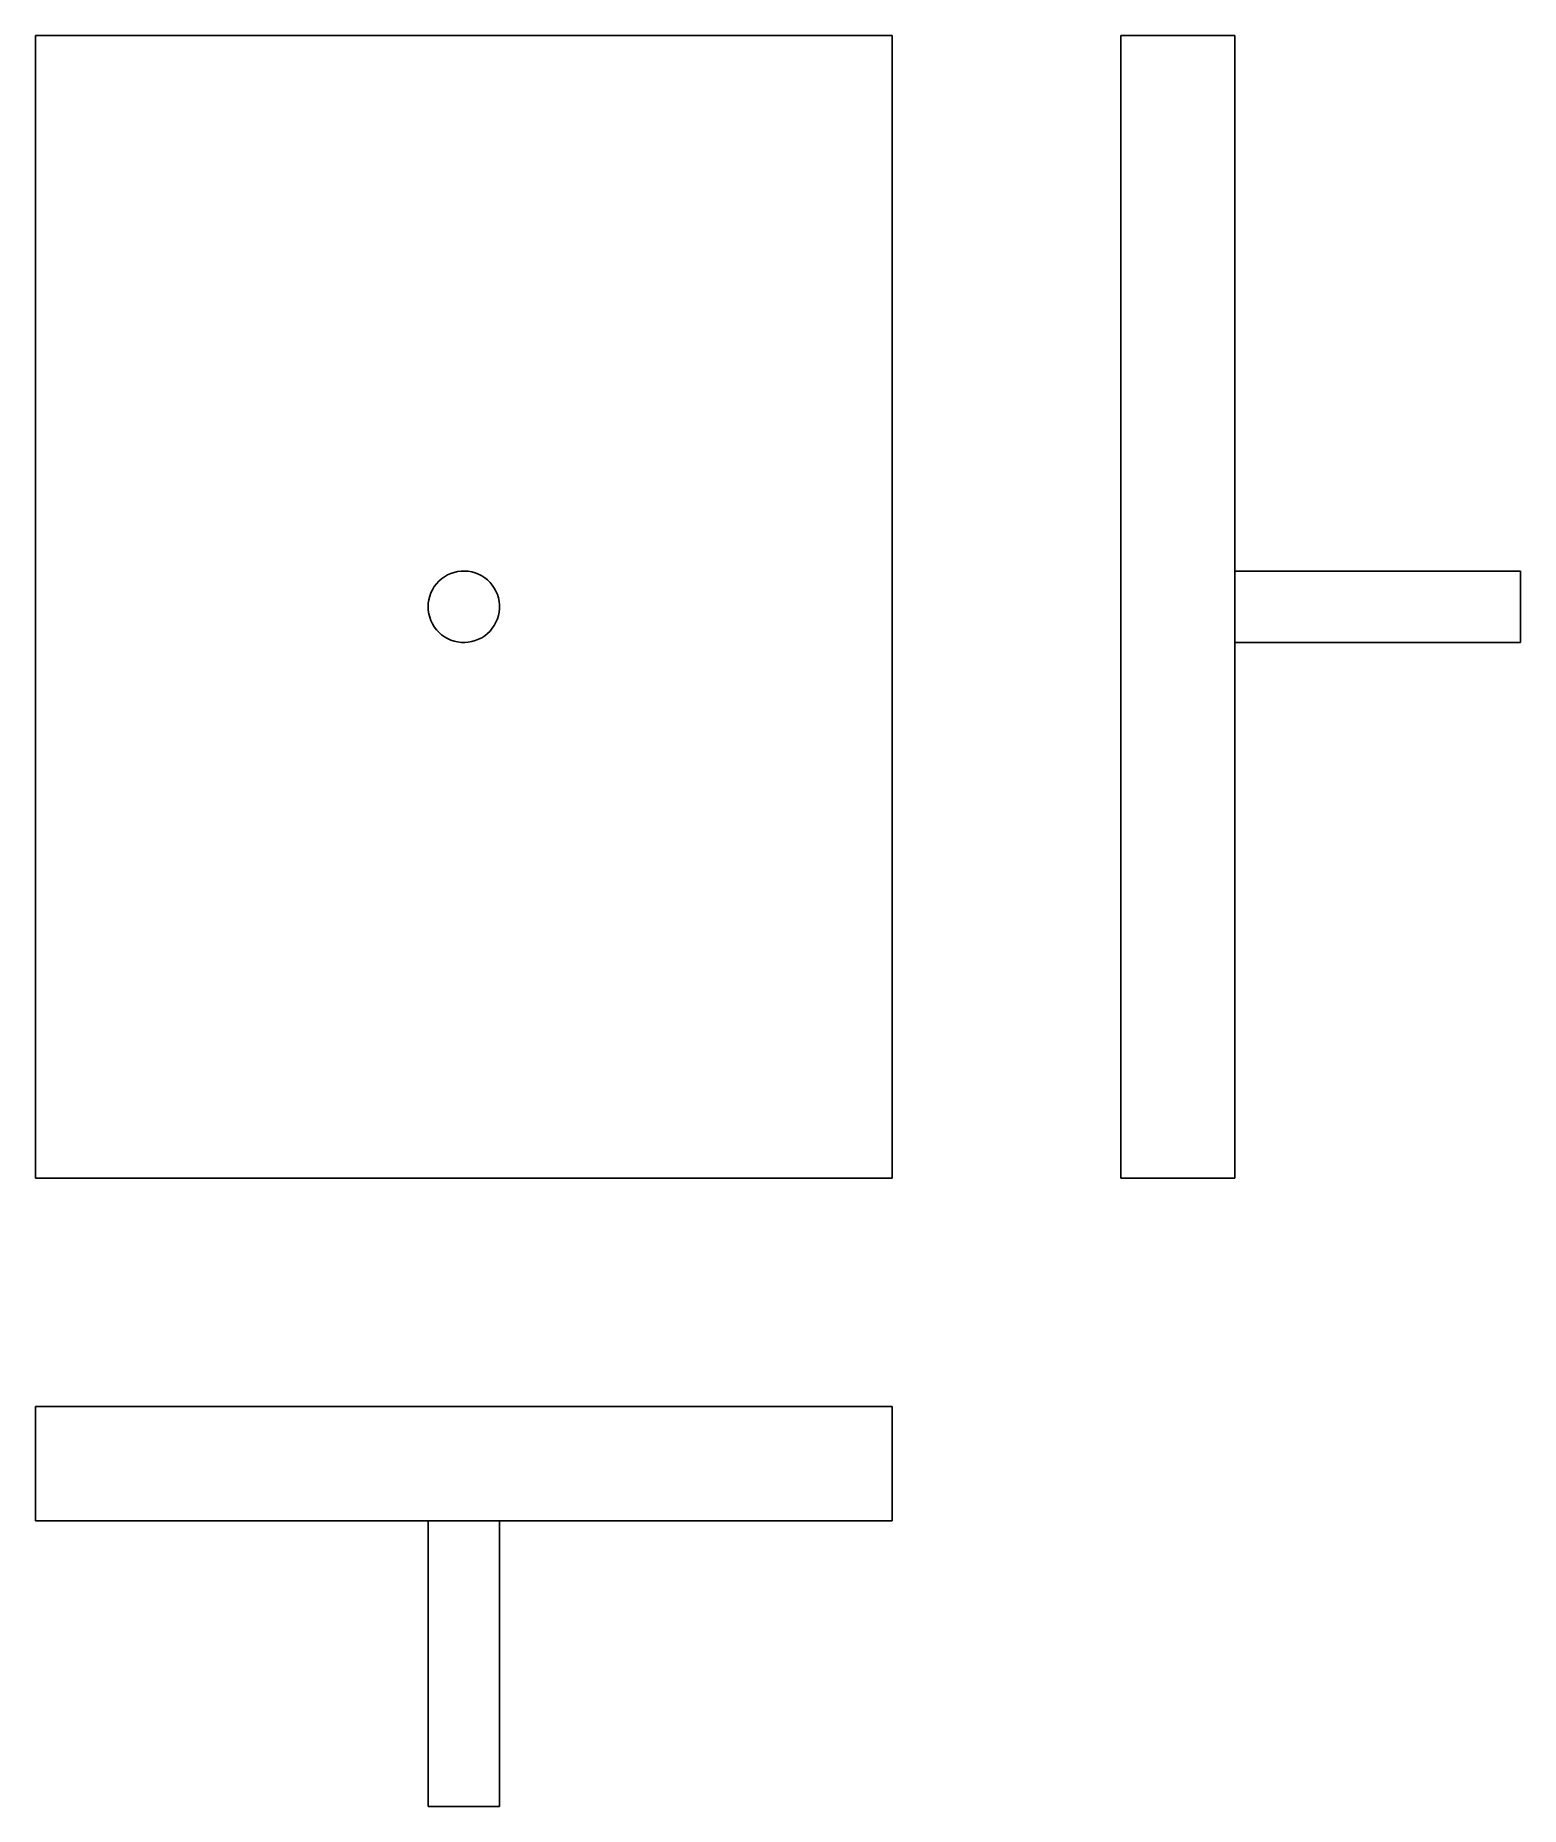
# Model space of a CAD drawing. Extents: x 0 to 1.95, y 0 to 2.33.
import ezdxf

# ---------------------------------------------------------------- set-up
doc = ezdxf.new("R2010")
doc.units = 0
doc.linetypes.add('HIDDEN', pattern=[0.075, 0.050025, -0.024975])
for name, color, linetype in [('FRONT', 7, 'CONTINUOUS'), ('FRONT_HID', 7, 'HIDDEN'), ('LEFT', 7, 'CONTINUOUS'), ('LEFT_HID', 7, 'HIDDEN'), ('TOP', 7, 'CONTINUOUS'), ('TOP_HID', 7, 'HIDDEN')]:
    doc.layers.add(name, color=color, linetype=linetype)

msp = doc.modelspace()

# ---------------------------------------------------------------- linework, layer by layer
at = {"layer": 'FRONT'}
for p, q in [((1.125, 2.325), (0, 2.325)), ((0, 2.325), (0, 0.825)), ((1.125, 0.825), (1.125, 2.325)), ((0, 0.825), (1.125, 0.825))]:
    msp.add_line(p, q, dxfattribs=at)
at = {"layer": 'FRONT_HID', "linetype": 'HIDDEN'}
for p, q in [((0.526592, 1.605131), (0.52377, 1.601406)), ((0.526592, 1.605131), (0.52377, 1.601406)), ((0.52977, 1.608556), (0.526592, 1.605131)), ((0.52977, 1.608556), (0.526592, 1.605131)), ((0.533274, 1.611648), (0.52977, 1.608556)), ((0.533274, 1.611648), (0.52977, 1.608556)), ((0.537068, 1.614376), (0.533274, 1.611648)), ((0.537068, 1.614376), (0.533274, 1.611648)), ((0.541115, 1.616713), (0.537068, 1.614376)), ((0.541115, 1.616713), (0.537068, 1.614376)), ((0.545375, 1.618635), (0.541115, 1.616713)), ((0.545375, 1.618635), (0.541115, 1.616713)), ((0.549804, 1.620123), (0.545375, 1.618635)), ((0.549804, 1.620123), (0.545375, 1.618635)), ((0.55436, 1.621163), (0.549804, 1.620123)), ((0.55436, 1.621163), (0.549804, 1.620123)), ((0.558997, 1.621744), (0.55436, 1.621163)), ((0.558997, 1.621744), (0.55436, 1.621163)), ((0.563669, 1.62186), (0.558997, 1.621744)), ((0.563669, 1.62186), (0.558997, 1.621744)), ((0.568329, 1.621511), (0.563669, 1.62186)), ((0.568329, 1.621511), (0.563669, 1.62186)), ((0.572931, 1.6207), (0.568329, 1.621511)), ((0.572931, 1.6207), (0.568329, 1.621511)), ((0.577429, 1.619434), (0.572931, 1.6207)), ((0.577429, 1.619434), (0.572931, 1.6207)), ((0.581779, 1.617727), (0.577429, 1.619434)), ((0.581779, 1.617727), (0.577429, 1.619434)), ((0.585938, 1.615595), (0.581779, 1.617727)), ((0.585938, 1.615595), (0.581779, 1.617727)), ((0.589863, 1.61306), (0.585938, 1.615595)), ((0.589863, 1.61306), (0.585938, 1.615595)), ((0.593517, 1.610146), (0.589863, 1.61306)), ((0.593517, 1.610146), (0.589863, 1.61306)), ((0.596862, 1.606883), (0.593517, 1.610146)), ((0.596862, 1.606883), (0.593517, 1.610146)), ((0.599866, 1.603303), (0.596862, 1.606883)), ((0.599866, 1.603303), (0.596862, 1.606883)), ((0.516554, 1.584288), (0.515858, 1.579667)), ((0.516554, 1.584288), (0.515858, 1.579667)), ((0.517708, 1.588817), (0.516554, 1.584288)), ((0.517708, 1.588817), (0.516554, 1.584288)), ((0.519306, 1.593208), (0.517708, 1.588817)), ((0.519306, 1.593208), (0.517708, 1.588817)), ((0.521333, 1.597418), (0.519306, 1.593208)), ((0.521333, 1.597418), (0.519306, 1.593208)), ((0.52377, 1.601406), (0.521333, 1.597418)), ((0.52377, 1.601406), (0.521333, 1.597418)), ((0.602498, 1.599442), (0.599866, 1.603303)), ((0.602498, 1.599442), (0.599866, 1.603303)), ((0.604733, 1.595338), (0.602498, 1.599442)), ((0.604733, 1.595338), (0.602498, 1.599442)), ((0.606548, 1.591032), (0.604733, 1.595338)), ((0.606548, 1.591032), (0.604733, 1.595338)), ((0.607925, 1.586567), (0.606548, 1.591032)), ((0.607925, 1.586567), (0.606548, 1.591032)), ((0.608851, 1.581986), (0.607925, 1.586567)), ((0.608851, 1.581986), (0.607925, 1.586567)), ((0.609317, 1.577337), (0.608851, 1.581986)), ((0.609317, 1.577337), (0.608851, 1.581986)), ((0.515858, 1.579667), (0.515625, 1.575)), ((0.515858, 1.579667), (0.515625, 1.575)), ((0.515625, 1.575), (0.515858, 1.570333)), ((0.515625, 1.575), (0.515858, 1.570333)), ((0.515858, 1.570333), (0.516554, 1.565712)), ((0.515858, 1.570333), (0.516554, 1.565712)), ((0.516554, 1.565712), (0.517708, 1.561183)), ((0.516554, 1.565712), (0.517708, 1.561183)), ((0.517708, 1.561183), (0.519306, 1.556792)), ((0.517708, 1.561183), (0.519306, 1.556792)), ((0.604733, 1.554662), (0.606548, 1.558968)), ((0.604733, 1.554662), (0.606548, 1.558968)), ((0.606548, 1.558968), (0.607925, 1.563433)), ((0.606548, 1.558968), (0.607925, 1.563433)), ((0.607925, 1.563433), (0.608851, 1.568014)), ((0.607925, 1.563433), (0.608851, 1.568014)), ((0.608851, 1.568014), (0.609317, 1.572663)), ((0.608851, 1.568014), (0.609317, 1.572663)), ((0.609317, 1.572663), (0.609317, 1.577337)), ((0.609317, 1.572663), (0.609317, 1.577337)), ((0.519306, 1.556792), (0.521333, 1.552582)), ((0.519306, 1.556792), (0.521333, 1.552582)), ((0.521333, 1.552582), (0.52377, 1.548594)), ((0.521333, 1.552582), (0.52377, 1.548594)), ((0.52377, 1.548594), (0.526592, 1.544869)), ((0.52377, 1.548594), (0.526592, 1.544869)), ((0.526592, 1.544869), (0.52977, 1.541444)), ((0.526592, 1.544869), (0.52977, 1.541444)), ((0.52977, 1.541444), (0.533274, 1.538352)), ((0.52977, 1.541444), (0.533274, 1.538352)), ((0.533274, 1.538352), (0.537068, 1.535624)), ((0.533274, 1.538352), (0.537068, 1.535624)), ((0.537068, 1.535624), (0.541115, 1.533287)), ((0.537068, 1.535624), (0.541115, 1.533287)), ((0.585938, 1.534405), (0.589863, 1.53694)), ((0.585938, 1.534405), (0.589863, 1.53694)), ((0.589863, 1.53694), (0.593517, 1.539854)), ((0.589863, 1.53694), (0.593517, 1.539854)), ((0.593517, 1.539854), (0.596862, 1.543117)), ((0.593517, 1.539854), (0.596862, 1.543117)), ((0.596862, 1.543117), (0.599866, 1.546697)), ((0.596862, 1.543117), (0.599866, 1.546697)), ((0.599866, 1.546697), (0.602498, 1.550558)), ((0.599866, 1.546697), (0.602498, 1.550558)), ((0.602498, 1.550558), (0.604733, 1.554662)), ((0.602498, 1.550558), (0.604733, 1.554662)), ((0.541115, 1.533287), (0.545375, 1.531365)), ((0.541115, 1.533287), (0.545375, 1.531365)), ((0.545375, 1.531365), (0.549804, 1.529877)), ((0.545375, 1.531365), (0.549804, 1.529877)), ((0.549804, 1.529877), (0.55436, 1.528837)), ((0.549804, 1.529877), (0.55436, 1.528837)), ((0.55436, 1.528837), (0.558997, 1.528256)), ((0.55436, 1.528837), (0.558997, 1.528256)), ((0.558997, 1.528256), (0.563669, 1.52814)), ((0.558997, 1.528256), (0.563669, 1.52814)), ((0.563669, 1.52814), (0.568329, 1.528489)), ((0.563669, 1.52814), (0.568329, 1.528489)), ((0.568329, 1.528489), (0.572931, 1.5293)), ((0.568329, 1.528489), (0.572931, 1.5293)), ((0.572931, 1.5293), (0.577429, 1.530566)), ((0.572931, 1.5293), (0.577429, 1.530566)), ((0.577429, 1.530566), (0.581779, 1.532273)), ((0.577429, 1.530566), (0.581779, 1.532273)), ((0.581779, 1.532273), (0.585938, 1.534405)), ((0.581779, 1.532273), (0.585938, 1.534405))]:
    msp.add_line(p, q, dxfattribs=at)
at = {"layer": 'LEFT'}
for p, q in [((1.425, 2.325), (1.575, 2.325)), ((1.425, 2.325), (1.425, 0.825)), ((1.575, 2.325), (1.575, 0.825)), ((1.95, 1.621875), (1.575, 1.621875)), ((1.95, 1.621875), (1.95, 1.575)), ((1.95, 1.575), (1.95, 1.528125)), ((1.95, 1.528125), (1.575, 1.528125)), ((1.425, 0.825), (1.575, 0.825))]:
    msp.add_line(p, q, dxfattribs=at)
at = {"layer": 'LEFT_HID', "linetype": 'HIDDEN'}
for p, q in [((1.425, 1.617073), (1.425, 1.619974)), ((1.425, 1.619974), (1.425, 1.618524)), ((1.425, 1.618524), (1.425, 1.615622)), ((1.425, 1.614171), (1.425, 1.617073)), ((1.425, 1.615622), (1.425, 1.61272)), ((1.425, 1.61127), (1.425, 1.614171)), ((1.425, 1.61272), (1.425, 1.609819)), ((1.425, 1.608368), (1.425, 1.61127)), ((1.425, 1.609819), (1.425, 1.606917)), ((1.425, 1.605466), (1.425, 1.608368)), ((1.425, 1.606917), (1.425, 1.604016)), ((1.425, 1.602565), (1.425, 1.605466)), ((1.575, 1.528125), (1.575, 1.621875)), ((1.575, 1.621875), (1.575, 1.575)), ((1.95, 1.528125), (1.95, 1.621875)), ((1.425, 1.604016), (1.425, 1.601114)), ((1.425, 1.599663), (1.425, 1.602565)), ((1.425, 1.601114), (1.425, 1.598213)), ((1.425, 1.596762), (1.425, 1.599663)), ((1.425, 1.598213), (1.425, 1.595311)), ((1.425, 1.59386), (1.425, 1.596762)), ((1.425, 1.595311), (1.425, 1.592409)), ((1.425, 1.590959), (1.425, 1.59386)), ((1.425, 1.592409), (1.425, 1.589508)), ((1.425, 1.588057), (1.425, 1.590959)), ((1.425, 1.589508), (1.425, 1.586606)), ((1.425, 1.585155), (1.425, 1.588057)), ((1.425, 1.586606), (1.425, 1.583705)), ((1.425, 1.582254), (1.425, 1.585155)), ((1.425, 1.583705), (1.425, 1.580803)), ((1.425, 1.579352), (1.425, 1.582254)), ((1.425, 1.580803), (1.425, 1.577902)), ((1.425, 1.576451), (1.425, 1.579352)), ((1.425, 1.577902), (1.425, 1.575)), ((1.425, 1.573549), (1.425, 1.576451)), ((1.425, 1.575), (1.425, 1.572098)), ((1.425, 1.570648), (1.425, 1.573549)), ((1.425, 1.572098), (1.425, 1.569197)), ((1.425, 1.567746), (1.425, 1.570648)), ((1.425, 1.569197), (1.425, 1.566295)), ((1.425, 1.564845), (1.425, 1.567746)), ((1.425, 1.566295), (1.425, 1.563394)), ((1.425, 1.561943), (1.425, 1.564845)), ((1.425, 1.563394), (1.425, 1.560492)), ((1.425, 1.559041), (1.425, 1.561943)), ((1.425, 1.560492), (1.425, 1.557591)), ((1.425, 1.55614), (1.425, 1.559041)), ((1.575, 1.575), (1.575, 1.528125)), ((1.425, 1.557591), (1.425, 1.554689)), ((1.425, 1.553238), (1.425, 1.55614)), ((1.425, 1.554689), (1.425, 1.551787)), ((1.425, 1.550337), (1.425, 1.553238)), ((1.425, 1.551787), (1.425, 1.548886)), ((1.425, 1.547435), (1.425, 1.550337)), ((1.425, 1.548886), (1.425, 1.545984)), ((1.425, 1.544534), (1.425, 1.547435)), ((1.425, 1.545984), (1.425, 1.543083)), ((1.425, 1.541632), (1.425, 1.544534)), ((1.425, 1.543083), (1.425, 1.540181)), ((1.425, 1.53873), (1.425, 1.541632)), ((1.425, 1.540181), (1.425, 1.53728)), ((1.425, 1.535829), (1.425, 1.53873)), ((1.425, 1.53728), (1.425, 1.534378)), ((1.425, 1.532927), (1.425, 1.535829)), ((1.425, 1.534378), (1.425, 1.531476)), ((1.425, 1.530026), (1.425, 1.532927)), ((1.425, 1.531476), (1.425, 1.530026))]:
    msp.add_line(p, q, dxfattribs=at)
at = {"layer": 'TOP'}
for p, q in [((0, 0.525), (0, 0.375)), ((1.125, 0.525), (0, 0.525)), ((1.125, 0.525), (1.125, 0.375)), ((1.125, 0.375), (0, 0.375)), ((0.515625, 0.375), (0.515625, 0)), ((0.609375, 0), (0.609375, 0.375)), ((0.609375, 0), (0.515625, 0))]:
    msp.add_line(p, q, dxfattribs=at)
at = {"layer": 'TOP_HID', "linetype": 'HIDDEN'}
for p, q in [((0.515625, 0.525), (0.518601, 0.525)), ((0.518601, 0.525), (0.515625, 0.525)), ((0.518601, 0.525), (0.521577, 0.525)), ((0.521577, 0.525), (0.518601, 0.525)), ((0.521577, 0.525), (0.524554, 0.525)), ((0.524554, 0.525), (0.521577, 0.525)), ((0.524554, 0.525), (0.52753, 0.525)), ((0.52753, 0.525), (0.524554, 0.525)), ((0.52753, 0.525), (0.530506, 0.525)), ((0.530506, 0.525), (0.52753, 0.525)), ((0.530506, 0.525), (0.533482, 0.525)), ((0.533482, 0.525), (0.530506, 0.525)), ((0.533482, 0.525), (0.536458, 0.525)), ((0.536458, 0.525), (0.533482, 0.525)), ((0.536458, 0.525), (0.539435, 0.525)), ((0.539435, 0.525), (0.536458, 0.525)), ((0.539435, 0.525), (0.542411, 0.525)), ((0.542411, 0.525), (0.539435, 0.525)), ((0.542411, 0.525), (0.545387, 0.525)), ((0.545387, 0.525), (0.542411, 0.525)), ((0.545387, 0.525), (0.548363, 0.525)), ((0.548363, 0.525), (0.545387, 0.525)), ((0.548363, 0.525), (0.551339, 0.525)), ((0.551339, 0.525), (0.548363, 0.525)), ((0.551339, 0.525), (0.554315, 0.525)), ((0.554315, 0.525), (0.551339, 0.525)), ((0.554315, 0.525), (0.557292, 0.525)), ((0.557292, 0.525), (0.554315, 0.525)), ((0.557292, 0.525), (0.560268, 0.525)), ((0.560268, 0.525), (0.557292, 0.525)), ((0.560268, 0.525), (0.563244, 0.525)), ((0.563244, 0.525), (0.560268, 0.525)), ((0.563244, 0.525), (0.56622, 0.525)), ((0.56622, 0.525), (0.563244, 0.525)), ((0.56622, 0.525), (0.569196, 0.525)), ((0.569196, 0.525), (0.56622, 0.525)), ((0.569196, 0.525), (0.572173, 0.525)), ((0.572173, 0.525), (0.569196, 0.525)), ((0.572173, 0.525), (0.575149, 0.525)), ((0.575149, 0.525), (0.572173, 0.525)), ((0.575149, 0.525), (0.578125, 0.525)), ((0.578125, 0.525), (0.575149, 0.525)), ((0.578125, 0.525), (0.581101, 0.525)), ((0.581101, 0.525), (0.578125, 0.525)), ((0.581101, 0.525), (0.584077, 0.525)), ((0.584077, 0.525), (0.581101, 0.525)), ((0.584077, 0.525), (0.587054, 0.525)), ((0.587054, 0.525), (0.584077, 0.525)), ((0.587054, 0.525), (0.59003, 0.525)), ((0.59003, 0.525), (0.587054, 0.525)), ((0.59003, 0.525), (0.593006, 0.525)), ((0.593006, 0.525), (0.59003, 0.525)), ((0.593006, 0.525), (0.595982, 0.525)), ((0.595982, 0.525), (0.593006, 0.525)), ((0.595982, 0.525), (0.598958, 0.525)), ((0.598958, 0.525), (0.595982, 0.525)), ((0.598958, 0.525), (0.601935, 0.525)), ((0.601935, 0.525), (0.598958, 0.525)), ((0.601935, 0.525), (0.604911, 0.525)), ((0.604911, 0.525), (0.601935, 0.525)), ((0.604911, 0.525), (0.607887, 0.525)), ((0.607887, 0.525), (0.604911, 0.525)), ((0.515625, 0.375), (0.609375, 0.375)), ((0.609375, 0.375), (0.515625, 0.375))]:
    msp.add_line(p, q, dxfattribs=at)

doc.saveas('drawing.dxf')
